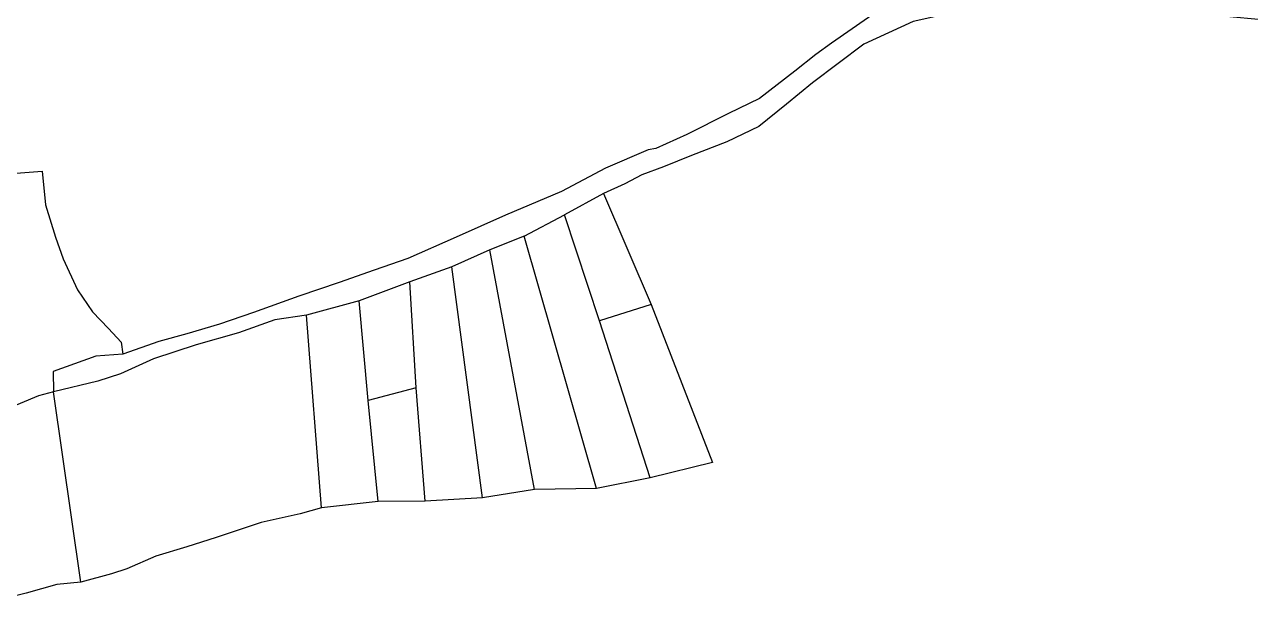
# Model space of a CAD drawing. Header units: millimetres. Extents: x 604022 to 1211550, y 1310365 to 2622648.
# Drawn here: x 605123.77 to 605148.61, y 1310787.74 to 1310799.79 of the extents above; entities that cross this region are included whole.
import ezdxf

# ---------------------------------------------------------------- set-up
doc = ezdxf.new("R2010")
doc.units = ezdxf.units.MM
doc.layers.add('2', color=1, linetype='Continuous')

msp = doc.modelspace()

# ---------------------------------------------------------------- linework, layer by layer
at = {"layer": '2', "color": 1, "linetype": 'Continuous'}
for p, q in [((605135.5, 1310796.367), (605134.709, 1310795.93)), ((605135.5, 1310796.367), (605136.464, 1310794.117)), ((605133.894, 1310795.501), (605134.709, 1310795.93)), ((605135.421, 1310793.789), (605134.709, 1310795.93)), ((605133.894, 1310795.501), (605133.196, 1310795.222)), ((605135.362, 1310790.393), (605133.894, 1310795.501)), ((605133.196, 1310795.222), (605132.428, 1310794.88)), ((605134.105, 1310790.37), (605133.196, 1310795.222)), ((605132.428, 1310794.88), (605131.581, 1310794.577)), ((605133.053, 1310790.207), (605132.428, 1310794.88)), ((605131.581, 1310794.577), (605130.554, 1310794.194)), ((605131.704, 1310792.432), (605131.581, 1310794.577)), ((605130.554, 1310794.194), (605129.487, 1310793.905)), ((605130.731, 1310792.175), (605130.554, 1310794.194)), ((605136.464, 1310794.117), (605135.421, 1310793.789)), ((605136.464, 1310794.117), (605137.709, 1310790.917)), ((605129.785, 1310790), (605129.487, 1310793.905)), ((605136.446, 1310790.611), (605135.421, 1310793.789)), ((605124.913, 1310788.495), (605124.356, 1310792.351)), ((605131.704, 1310792.432), (605130.731, 1310792.175)), ((605131.89, 1310790.138), (605131.704, 1310792.432)), ((605130.939, 1310790.132), (605130.731, 1310792.175)), ((605137.709, 1310790.917), (605136.446, 1310790.611)), ((605136.446, 1310790.611), (605135.362, 1310790.393)), ((605134.105, 1310790.37), (605133.053, 1310790.207)), ((605135.362, 1310790.393), (605134.105, 1310790.37)), ((605130.939, 1310790.132), (605129.785, 1310790)), ((605131.89, 1310790.138), (605130.939, 1310790.132)), ((605133.053, 1310790.207), (605131.89, 1310790.138))]:
    msp.add_line(p, q, dxfattribs=at)
for points in [[(605149.343, 1310799.833), (605147.613, 1310799.996), (605146.41, 1310800.123), (605145.513, 1310800.228), (605144.845, 1310800.295), (605143.925, 1310800.337), (605142.936, 1310800.103), (605141.774, 1310799.845), (605140.779, 1310799.391), (605139.738, 1310798.607), (605139.207, 1310798.172), (605138.651, 1310797.721), (605138.001, 1310797.411), (605137.287, 1310797.132), (605136.715, 1310796.908), (605136.276, 1310796.741), (605135.931, 1310796.558), (605135.5, 1310796.367)], [(605141.199, 1310800.156), (605140.119, 1310799.411), (605139.806, 1310799.182), (605139.376, 1310798.841), (605138.664, 1310798.287), (605138.037, 1310797.985), (605137.19, 1310797.563), (605136.563, 1310797.277), (605136.406, 1310797.252), (605135.544, 1310796.878), (605134.651, 1310796.409), (605133.514, 1310795.924), (605132.519, 1310795.478), (605131.539, 1310795.048), (605130.857, 1310794.816), (605130.143, 1310794.561), (605129.327, 1310794.289), (605128.41, 1310793.953), (605127.72, 1310793.722), (605127.061, 1310793.521), (605126.496, 1310793.369), (605125.766, 1310793.113)], [(605120.701, 1310796.551), (605124.126, 1310796.814), (605124.2, 1310796.138), (605124.401, 1310795.479), (605124.553, 1310795.04), (605124.847, 1310794.413), (605125.148, 1310793.967), (605125.473, 1310793.63), (605125.733, 1310793.357), (605125.766, 1310793.113)], [(605129.487, 1310793.905), (605128.843, 1310793.807), (605128.106, 1310793.543), (605127.251, 1310793.302), (605126.388, 1310793.015), (605125.714, 1310792.712), (605125.259, 1310792.568), (605124.356, 1310792.351)], [(605125.766, 1310793.113), (605125.216, 1310793.071), (605124.354, 1310792.76), (605124.356, 1310792.351)], [(605124.356, 1310792.351), (605124.058, 1310792.271), (605123.227, 1310791.928), (605122.568, 1310791.751), (605121.932, 1310791.614), (605121.343, 1310791.493), (605120.951, 1310791.349), (605120.693, 1310791.261)], [(605129.785, 1310790), (605129.353, 1310789.88), (605128.569, 1310789.702), (605127.651, 1310789.398), (605127.063, 1310789.214), (605126.435, 1310789.022), (605125.847, 1310788.767), (605125.533, 1310788.663), (605124.913, 1310788.495)], [(605124.913, 1310788.495), (605124.426, 1310788.453), (605123.807, 1310788.276), (605123.171, 1310788.116), (605122.535, 1310788.026), (605122.04, 1310788.054), (605121.419, 1310787.996), (605120.956, 1310787.954), (605120.492, 1310787.904), (605120.123, 1310787.894), (605119.645, 1310787.742)]]:
    msp.add_lwpolyline(points, dxfattribs=at)

doc.saveas('drawing.dxf')
